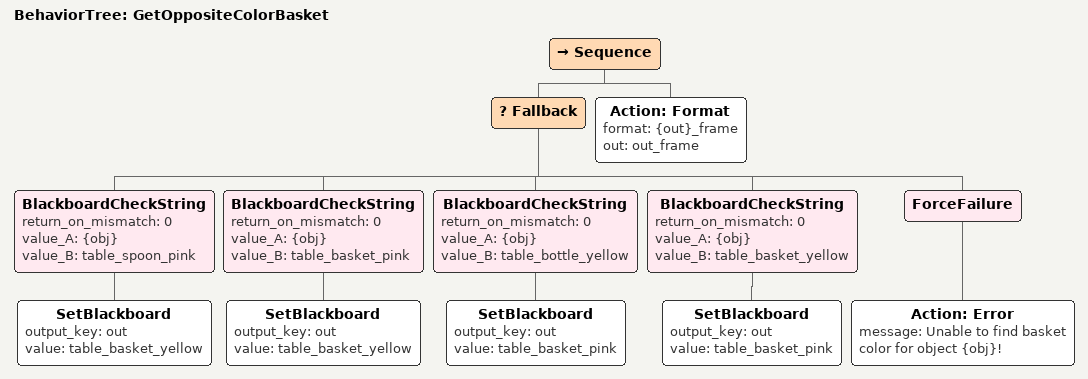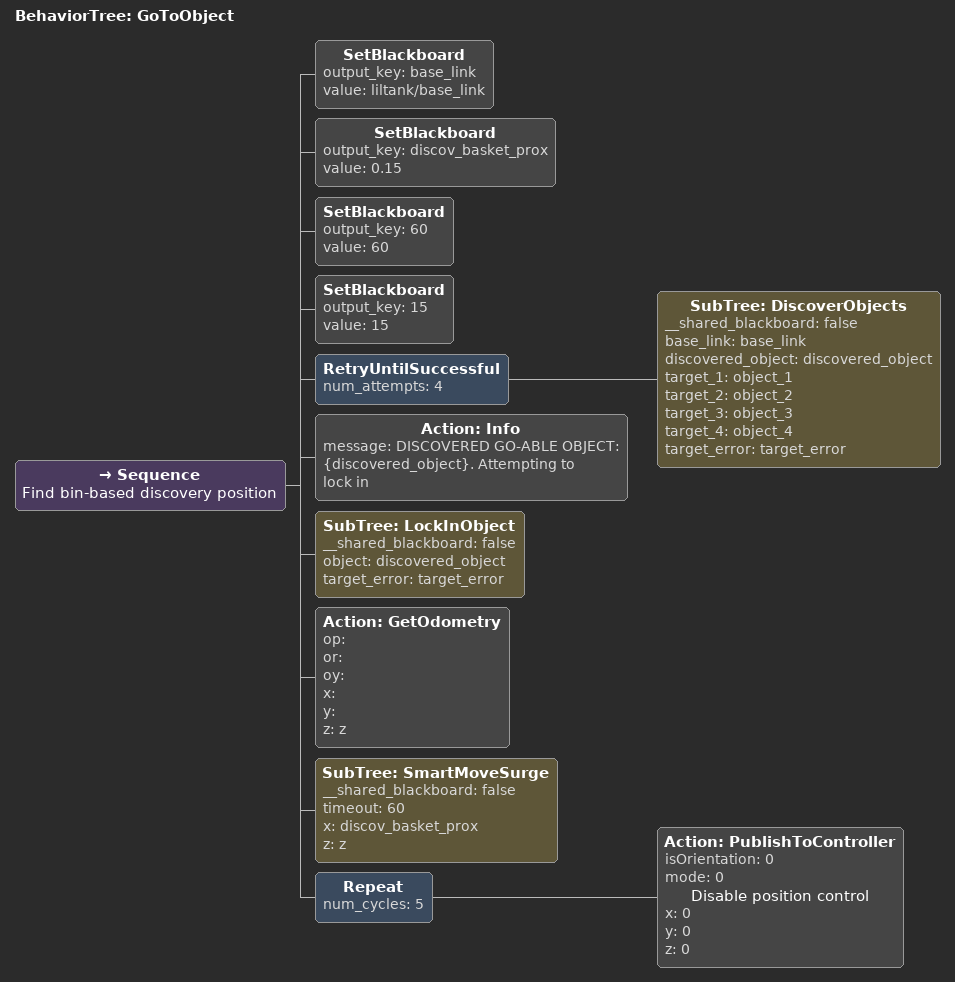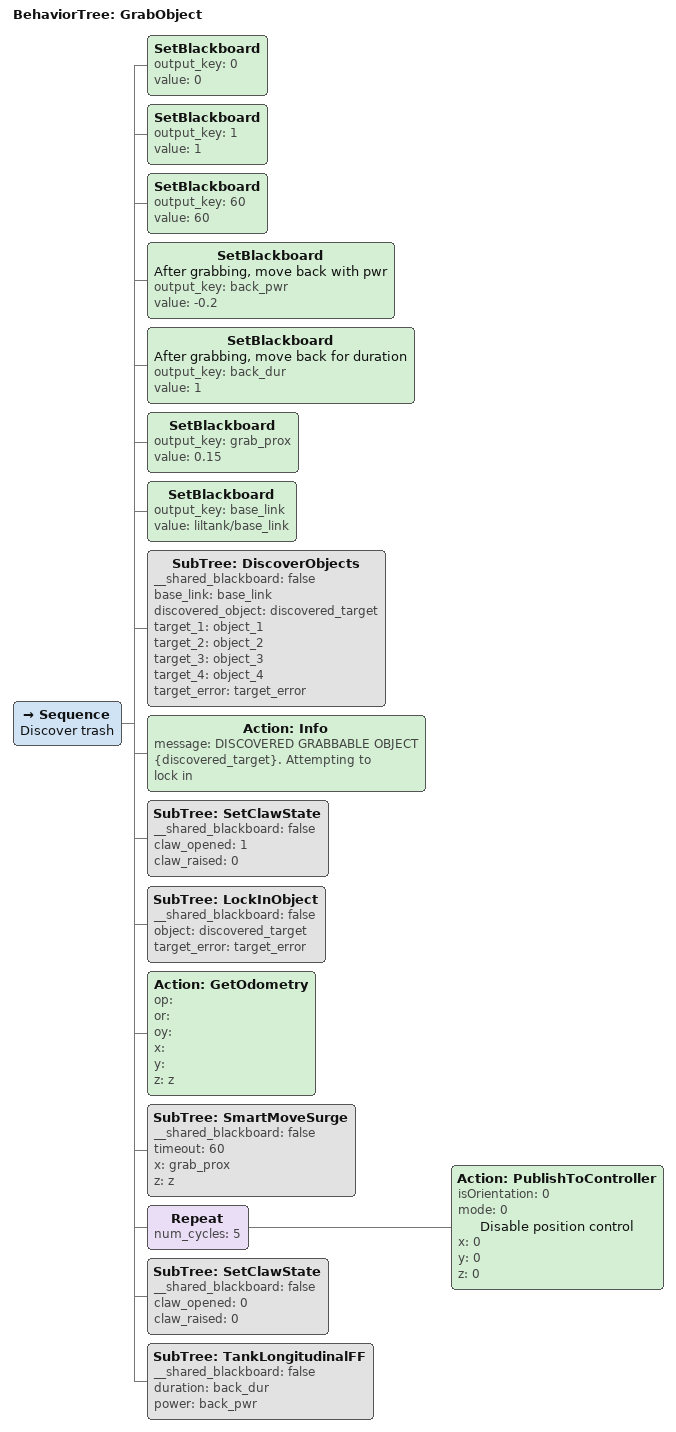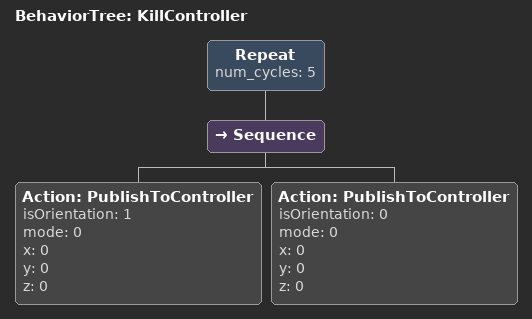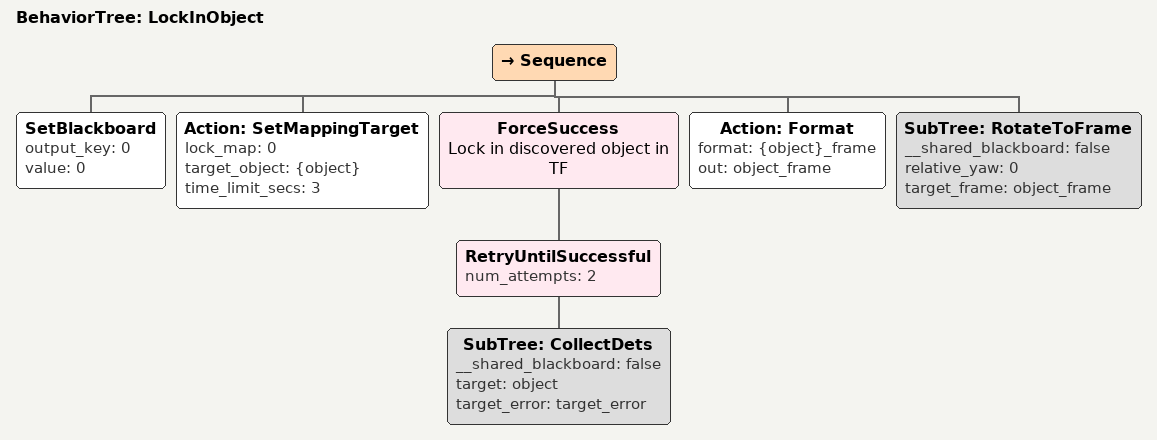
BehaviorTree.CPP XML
<BehaviorTree ID="GetOppositeColorBasket">
    <Sequence>
        <Fallback>
            <BlackboardCheckString return_on_mismatch="0" value_A="{obj}" value_B="table_spoon_pink">
                <SetBlackboard output_key="out" value="table_basket_yellow"/>
            </BlackboardCheckString>
            <BlackboardCheckString return_on_mismatch="0" value_A="{obj}" value_B="table_basket_pink">
                <SetBlackboard output_key="out" value="table_basket_yellow"/>
            </BlackboardCheckString>
            <BlackboardCheckString return_on_mismatch="0" value_A="{obj}" value_B="table_bottle_yellow">
                <SetBlackboard output_key="out" value="table_basket_pink"/>
            </BlackboardCheckString>
            <BlackboardCheckString return_on_mismatch="0" value_A="{obj}" value_B="table_basket_yellow">
                <SetBlackboard output_key="out" value="table_basket_pink"/>
            </BlackboardCheckString>
            <ForceFailure>
                <Action ID="Error" message="Unable to find basket color for object {obj}!"/>
            </ForceFailure>
        </Fallback>
        <Action ID="Format" format="{out}_frame" out="out_frame"/>
    </Sequence>
</BehaviorTree>

<BehaviorTree ID="GoToObject">
    <Sequence name="Find bin-based discovery position">
        <SetBlackboard output_key="base_link" value="liltank/base_link"/>
        <SetBlackboard output_key="discov_basket_prox" value="0.15"/>
        <SetBlackboard output_key="60" value="60"/>
        <SetBlackboard output_key="15" value="15"/>
        <RetryUntilSuccessful num_attempts="4">
            <SubTree ID="DiscoverObjects" __shared_blackboard="false" base_link="base_link" discovered_object="discovered_object" target_1="object_1" target_2="object_2" target_3="object_3" target_4="object_4" target_error="target_error"/>
        </RetryUntilSuccessful>
        <Action ID="Info" message="DISCOVERED GO-ABLE OBJECT: {discovered_object}. Attempting to lock in"/>
        <SubTree ID="LockInObject" __shared_blackboard="false" object="discovered_object" target_error="target_error"/>
        <Action ID="GetOdometry" op="" or="" oy="" x="" y="" z="z"/>
        <SubTree ID="SmartMoveSurge" __shared_blackboard="false" timeout="60" x="discov_basket_prox" z="z"/>
        <Repeat num_cycles="5">
            <Action ID="PublishToController" isOrientation="0" mode="0" name="Disable position control" x="0" y="0" z="0"/>
        </Repeat>
    </Sequence>
</BehaviorTree>

<BehaviorTree ID="GrabObject">
    <Sequence name="Discover trash">
        <SetBlackboard output_key="0" value="0"/>
        <SetBlackboard output_key="1" value="1"/>
        <SetBlackboard output_key="60" value="60"/>
        <SetBlackboard name="After grabbing, move back with pwr" output_key="back_pwr" value="-0.2"/>
        <SetBlackboard name="After grabbing, move back for duration" output_key="back_dur" value="1"/>
        <SetBlackboard output_key="grab_prox" value="0.15"/>
        <SetBlackboard output_key="base_link" value="liltank/base_link"/>
        <SubTree ID="DiscoverObjects" __shared_blackboard="false" base_link="base_link" discovered_object="discovered_target" target_1="object_1" target_2="object_2" target_3="object_3" target_4="object_4" target_error="target_error"/>
        <Action ID="Info" message="DISCOVERED GRABBABLE OBJECT {discovered_target}. Attempting to lock in"/>
        <SubTree ID="SetClawState" __shared_blackboard="false" claw_opened="1" claw_raised="0"/>
        <SubTree ID="LockInObject" __shared_blackboard="false" object="discovered_target" target_error="target_error"/>
        <Action ID="GetOdometry" op="" or="" oy="" x="" y="" z="z"/>
        <SubTree ID="SmartMoveSurge" __shared_blackboard="false" timeout="60" x="grab_prox" z="z"/>
        <Repeat num_cycles="5">
            <Action ID="PublishToController" isOrientation="0" mode="0" name="Disable position control" x="0" y="0" z="0"/>
        </Repeat>
        <SubTree ID="SetClawState" __shared_blackboard="false" claw_opened="0" claw_raised="0"/>
        <SubTree ID="TankLongitudinalFF" __shared_blackboard="false" duration="back_dur" power="back_pwr"/>
    </Sequence>
</BehaviorTree>

<BehaviorTree ID="KillController">
    <Repeat num_cycles="5">
        <Sequence>
            <Action ID="PublishToController" isOrientation="1" mode="0" x="0" y="0" z="0"/>
            <Action ID="PublishToController" isOrientation="0" mode="0" x="0" y="0" z="0"/>
        </Sequence>
    </Repeat>
</BehaviorTree>

<BehaviorTree ID="LockInObject">
    <Sequence>
        <SetBlackboard output_key="0" value="0"/>
        <Action ID="SetMappingTarget" lock_map="0" target_object="{object}" time_limit_secs="3"/>
        <ForceSuccess name="Lock in discovered object in TF">
            <RetryUntilSuccessful num_attempts="2">
                <SubTree ID="CollectDets" __shared_blackboard="false" target="object" target_error="target_error"/>
            </RetryUntilSuccessful>
        </ForceSuccess>
        <Action ID="Format" format="{object}_frame" out="object_frame"/>
        <SubTree ID="RotateToFrame" __shared_blackboard="false" relative_yaw="0" target_frame="object_frame"/>
    </Sequence>
</BehaviorTree>
